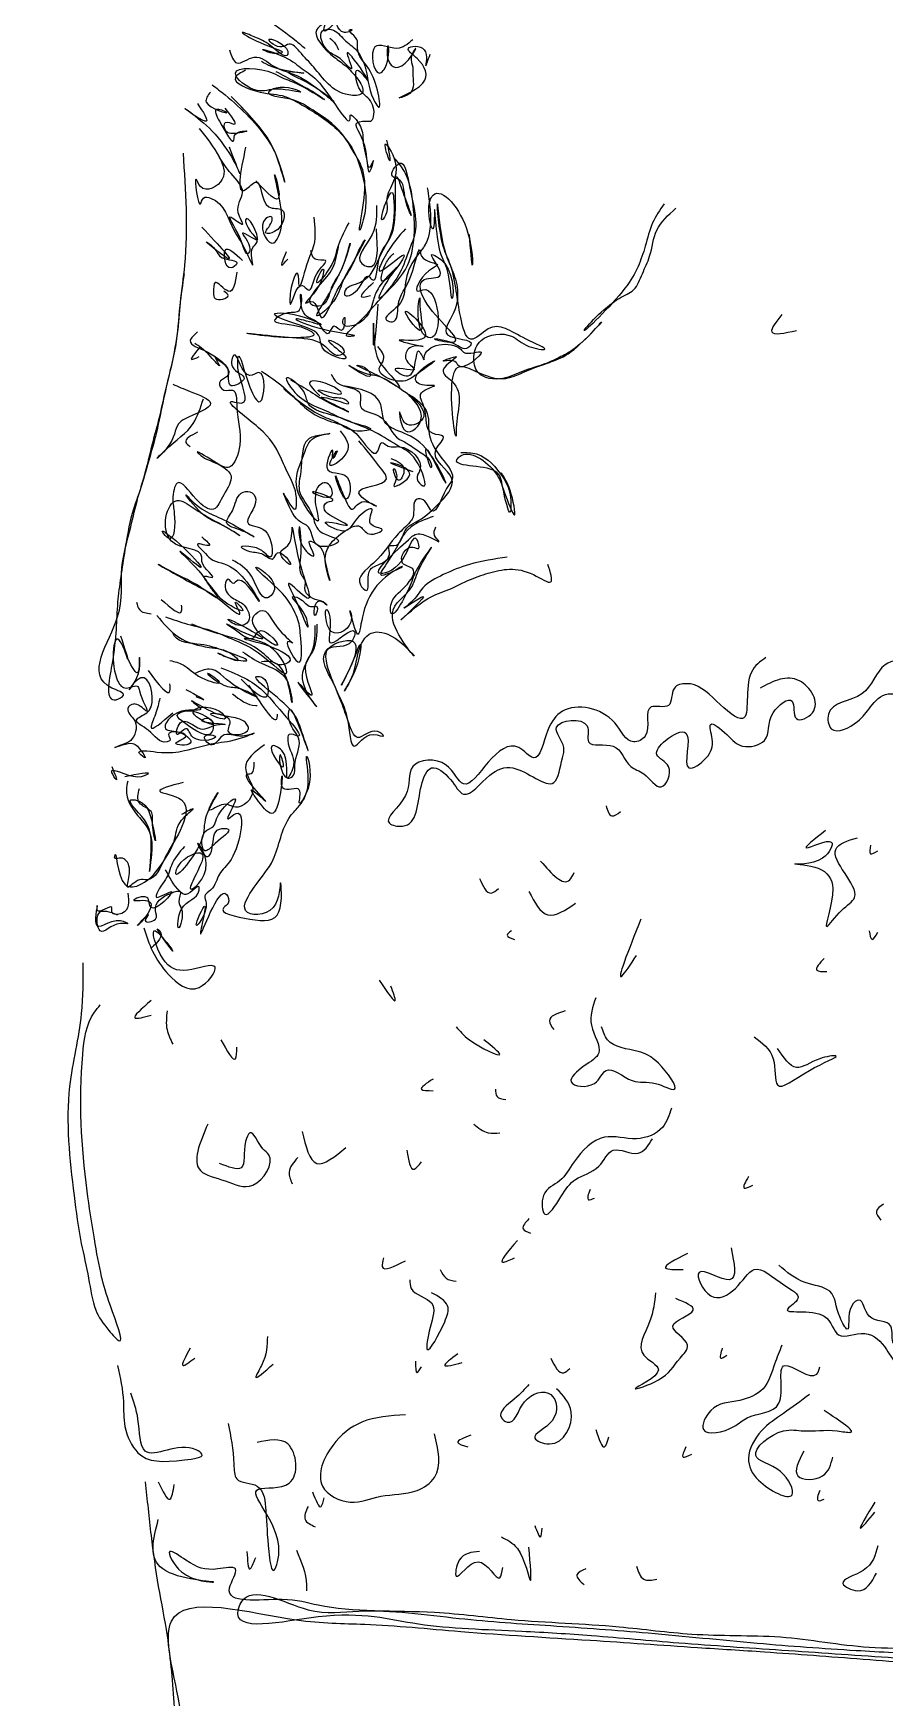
# Model space of a CAD drawing. Header units: metres. Extents: x 0 to 100, y -1 to 141.
# Drawn here: x 64.22 to 78.87, y 53.16 to 81.79 of the extents above; entities that cross this region are included whole.
import ezdxf

# ---------------------------------------------------------------- set-up
doc = ezdxf.new("R2010")
doc.units = ezdxf.units.M

msp = doc.modelspace()

# ---------------------------------------------------------------- linework, layer by layer
for points in [[(69, 83.575), (69.275, 82.975), (69.3, 82.775), (69.125, 82.925), (69.175, 82.775), (69, 82.825), (69.375, 82.65), (69.5, 82.675), (69.2, 82.575), (68.975, 82.925), (68.925, 82.75), (69.175, 82.575), (68.8, 82.7), (69.225, 82.425), (69.5, 82.125), (69.225, 81.825), (69.275, 82.05), (69.3, 82.225), (69.275, 82.05), (69.1, 81.85), (69.4, 81.375), (69.5, 81.3), (69.7, 81.125), (69.875, 80.75), (69.65, 80.725), (69.05, 81.2), (68.8, 81.475), (68.625, 81.6), (68.5, 81.55), (68.275, 81.675), (68.6, 81.475), (68.6, 81.425), (68.3, 81.575), (68.025, 81.725), (67.825, 81.8), (68.125, 81.625), (68.5, 81.45), (68.3, 81.45), (68.175, 81.5), (68.55, 81.375), (68.85, 81.175), (69.15, 80.925), (69.675, 80.35), (69.675, 80.375), (69.775, 80.3), (69.9, 79.9), (69.975, 79.5), (70, 79.4), (70.075, 79.6), (70.025, 79.5), (69.925, 79.85), (69.8, 80.25), (70, 80.275), (70.025, 80.275), (70.075, 80.35), (70, 80.65), (69.825, 80.85), (69.8, 81.15), (69.975, 80.975), (69.75, 81.325), (69.625, 81.45), (69.7, 81.175), (69.5, 81.35), (69.3, 81.475), (69.2, 81.825), (69.35, 81.85), (69.575, 81.675), (69.775, 81.5), (69.925, 81.225), (70.075, 80.65), (70.15, 80.525), (70.025, 81.125), (69.825, 81.425), (69.8, 81.625), (69.8, 81.65), (69.675, 81.85), (69.7, 81.85), (69.575, 81.8), (69.45, 82.05), (69.525, 81.95), (69.575, 82.35), (69.425, 82.75), (69.25, 83.05)], [(68.25, 82.025), (68.75, 81.65), (68.9, 81.525)], [(69.325, 81.7), (69.425, 81.6), (69.475, 81.5)], [(70.75, 81.675), (70.475, 81.525), (70.1, 81.55), (70.175, 81.1), (70.3, 81.25), (70.325, 81.575), (70.35, 81.275), (70.5, 81.2), (70.8, 81.525), (70.725, 81.375), (70.75, 81.2), (70.75, 81.1), (70.7, 80.75), (70.525, 80.675), (70.925, 80.925), (70.825, 81.35), (70.675, 81.525), (70.95, 81.5), (70.975, 81.225), (71.05, 81.425)], [(67.6, 81.5), (67.725, 81.275), (68.025, 81.375), (68.35, 81.225), (68.825, 81.025), (69.4, 80.6), (69, 80.9), (68.625, 81.125), (68.875, 81.1), (68.525, 81.15), (68.15, 81.3)], [(67.875, 81.15), (67.7, 81.025), (68.125, 80.775), (68.55, 80.7), (68.85, 80.55), (69.175, 80.35), (69.725, 79.775), (69.875, 79.375), (69.9, 78.575), (69.85, 78.425), (69.925, 79.25), (69.775, 79.675), (69.475, 80.125), (68.975, 80.5), (68.65, 80.65), (68.275, 80.775), (68.4, 80.85), (68.825, 80.775), (68.425, 80.825), (68.075, 80.8), (67.7, 81.1), (68.35, 81.1), (68.5, 81.025), (68.8, 80.9), (69.225, 80.65), (69.075, 80.75), (68.725, 80.95), (68.4, 81.125)], [(67.275, 80.775), (67.2, 80.6), (67.55, 80.425), (67.375, 80.475), (67.425, 80.275), (67.675, 79.95), (67.7, 80.05), (67.9, 80.1), (67.775, 80.075), (67.525, 80.125), (67.525, 80.25), (67.675, 80.225), (67.525, 80.5)], [(67.3, 80.9), (67.525, 80.725), (68.275, 79.925), (68.425, 79.625), (68.55, 79.225), (68.425, 79.625), (68.275, 79.95), (67.625, 80.7)], [(67.05, 80.575), (67.2, 80.275), (66.85, 80.475), (67.35, 80.05), (67.775, 79.375), (67.6, 79.825)], [(67.075, 80.15), (67.425, 79.65), (67.475, 79.275), (67.1, 79.15), (67.025, 79.275), (67.1, 78.85), (67.15, 78.95), (67.275, 78.95), (67.675, 78.4), (67.875, 78.05), (68, 77.8), (68, 78.1), (68.075, 78.2), (67.875, 78.575), (67.875, 78.55), (68.075, 78.225), (67.825, 78.35), (67.95, 78.075), (67.925, 78), (67.775, 78.275), (67.625, 78.625), (67.825, 78.5), (67.75, 78.7), (67.825, 79.05), (67.625, 79.375), (67.425, 79.65)], [(70.3, 79.95), (70.35, 79.6), (70.275, 79.875), (70.45, 79.575), (70.3, 78.9), (70.3, 78.7), (70.225, 78.575), (70.4, 79.05), (70.425, 78.9), (70.35, 78.275), (70.175, 77.925), (69.85, 77.5), (69.575, 77.325), (69.575, 77.3), (69.8, 77.375), (70, 77.6), (70.05, 77.55), (70.175, 77.925), (70.325, 78.2), (70.45, 78.675), (70.475, 79.325), (70.6, 79), (70.725, 78.65), (70.625, 78.925), (70.5, 79.275), (70.4, 79.325), (70.525, 79.55), (70.675, 79.25), (70.8, 78.575), (70.8, 78.425), (70.675, 78.025), (70.475, 77.575), (70.175, 77.225), (70.4, 77.65), (70.475, 77.75), (70.175, 77.425), (70.075, 77.2), (69.775, 76.775), (69.55, 76.8), (69.575, 76.9), (69.525, 76.675), (69.4, 76.75), (69.3, 76.625), (69.125, 76.8), (68.875, 76.975), (68.825, 77.3), (68.8, 77.025), (68.6, 76.975), (68.375, 76.85), (68.775, 76.75), (69.05, 76.6), (68.775, 76.55), (67.925, 76.625), (68.175, 76.6), (68.75, 76.55), (69.25, 76.4), (69.475, 76.25), (69.575, 76.3), (69.3, 76.5), (69.4, 76.4), (69.6, 76.2), (69.2, 76.375), (69.15, 76.55), (68.775, 76.775), (68.375, 76.95), (68.9, 76.9), (69.175, 76.775), (68.875, 76.85), (68.75, 76.875), (69.1, 76.725), (69.7, 76.575), (69.625, 76.575), (69.775, 76.775), (70.2, 77.225), (70.625, 77.725), (70.775, 78.3), (70.75, 78.9), (70.625, 79.375), (70.45, 79.625)], [(66.8, 79.725), (66.825, 77.8), (66.75, 77.15), (66.7, 76.625), (66.575, 75.975), (66.45, 75.425), (66.325, 74.85), (66.2, 74.4), (66.075, 73.975), (65.925, 73.525), (65.8, 72.9), (65.675, 72), (65.575, 70.925), (65.65, 70.325), (65.775, 70.4), (65.575, 70.525), (65.675, 71.75), (65.75, 72.6), (65.9, 73.3), (66.025, 73.8), (66.15, 74.225), (66.275, 74.725), (66.4, 75.2), (66.525, 75.75), (66.675, 76.4), (66.75, 77.1), (66.825, 77.65)], [(67.875, 79.825), (67.875, 79.1), (68.05, 79.225), (68.275, 78.8), (68.5, 78.75), (68.375, 78.375), (68.225, 78.35), (68.325, 78.55), (68.325, 78.625), (68.225, 78.6), (68.325, 78.175), (68.5, 78.525), (68.5, 78.625), (68.4, 79.225), (68.375, 79.35), (68.45, 78.975), (68.05, 79.25)], [(71, 79.125), (71.05, 78.75), (70.95, 78.125), (70.8, 77.925), (70.625, 77.5), (70.5, 77.1), (70.3, 76.85), (70.4, 76.825), (70.5, 77.1), (70.725, 77.625), (70.875, 78.05), (70.9, 77.95), (71.175, 77.8), (71.025, 77.7), (70.85, 77.35), (70.925, 77.375), (71.05, 76.55), (70.925, 76.625), (70.875, 77.225), (70.875, 77.1), (70.875, 76.675), (70.625, 77), (70.95, 76.55), (70.525, 76.5), (70.6, 76.475), (70.925, 76.4), (70.75, 76.4), (70.625, 76.25), (70.65, 76.15), (70.775, 76), (70.45, 76), (70.475, 75.975), (70.725, 75.925), (70.875, 76.3), (70.95, 76.175), (70.95, 76.2), (71.575, 76.35), (71.625, 76.3), (71.925, 76.3), (71.525, 76.075), (71.5, 76.125), (71.275, 76.15), (71.5, 76.225), (71.275, 76), (71.425, 75.8), (71.5, 75), (71.5, 74.9), (71.425, 75.75), (71.55, 76.05), (71.825, 75.975), (72.35, 75.85), (72.7, 75.975), (73.1, 76.125), (73.425, 76.275), (74, 76.825), (73.55, 76.375), (73.3, 76.225), (73.025, 76.1), (72.65, 75.975), (72.3, 75.85), (71.875, 75.95), (71.8, 76.225), (71.925, 76.5), (72.45, 76.575), (72.75, 76.4), (73.025, 76.35), (72.7, 76.525), (72.05, 76.7), (71.75, 76.525), (71.575, 76.9), (71.5, 77.35), (71.4, 77.8), (71.275, 78.125), (71.175, 78.85), (71.3, 78.05), (71.425, 77.725), (71.45, 76.975), (71.35, 76.6), (71.75, 76.425), (71.7, 76.375), (71.45, 76.45), (71.125, 76.525), (71.425, 76.475), (71, 77.125), (70.95, 77.55), (71.225, 77.625), (71.075, 77.975), (71.3, 77.825), (71.425, 77.225), (71.35, 77.7), (71.225, 78.025), (71.125, 78.725), (71.1, 78.425), (71.025, 78.775), (71.1, 79), (71.7, 78.35), (71.775, 77.8), (71.725, 78.325)], [(70.125, 78.825), (70.05, 78.325), (69.875, 77.825), (69.975, 77.775), (70.125, 78.425)], [(75.075, 78.85), (74.875, 78.525), (74.75, 78.125), (74.625, 77.775), (74.4, 77.4), (73.7, 76.675), (74.3, 77.225), (74.55, 77.375), (74.7, 77.65), (74.825, 77.95), (74.95, 78.4), (75.275, 78.775)], [(67.125, 78.45), (67.55, 77.925), (67.2, 78.2), (67.325, 78.1), (67.475, 77.925), (67.725, 77.825), (67.625, 77.75), (67.525, 78.05), (67.825, 77.875)], [(69.05, 78.625), (69.05, 78.15), (68.925, 77.8), (68.8, 77.45), (68.775, 77.65), (68.65, 77.35), (68.65, 77.125), (68.85, 77.45), (68.95, 77.375), (69.1, 77.65), (69.25, 77.875), (69.075, 77.9), (69, 78.05)], [(69.65, 78.525), (69.475, 78.15), (69.275, 77.675), (69.1, 77.5), (69.2, 77.725), (69.125, 77.425), (68.925, 77.15), (69, 77.175), (69.175, 76.9), (69.375, 77.2), (69.5, 77.45), (69.7, 77.775), (69.85, 78.1), (69.925, 78.225), (69.725, 77.85), (69.55, 77.525), (69.35, 77.125), (69.1, 76.925), (69.25, 77.2), (69.4, 77.475), (69.575, 77.85), (69.675, 78.175), (69.525, 77.725), (69.35, 77.4), (69.175, 77.1), (69, 77.125), (69.125, 77.425), (69.375, 77.75), (69.475, 78.125)], [(70.625, 78.425), (70.275, 77.95), (70.175, 77.7), (70.6, 77.975), (70.225, 77.525), (70.3, 77.85), (70.425, 78)], [(68.575, 78.025), (68.5, 77.8), (68.6, 77.9)], [(67.725, 77.675), (67.575, 77.35), (67.35, 77.5), (67.325, 77.325), (67.35, 77.225), (67.575, 77.275), (67.5, 77.35)], [(70.075, 77.5), (69.875, 77.25), (70.025, 77.275)], [(70.15, 77.125), (70.075, 76.45), (70.075, 76.8), (70.1, 76.375), (70.35, 75.925), (70.525, 75.7), (70.15, 75.9), (69.8, 76.075), (69.975, 76), (70.025, 75.9), (69.65, 76.075), (69.9, 75.95), (70.125, 75.9), (70.425, 75.75), (70.9, 75.125), (70.625, 75.075), (70.525, 75.275), (70.625, 74.95), (70.9, 75.2), (70.675, 75.575), (70.95, 75.35), (71.025, 74.95), (71.25, 74.475), (71.425, 74.1), (71.375, 74.025), (71.075, 73.575), (70.9, 73.775), (70.825, 73.775), (70.75, 73.45), (70.7, 73.375), (70.5, 73.175), (70.075, 72.675), (69.85, 72.3), (69.95, 72.2), (70, 72.525), (70.225, 72.675), (70.35, 72.85), (70.35, 72.975), (70.425, 72.975), (70.65, 73.275), (70.8, 73.375), (71.175, 73.675), (71.425, 74.125), (71.15, 74.625), (71.275, 74.85), (71.1, 74.9), (70.95, 75.35), (70.9, 75.6), (71.125, 75.725), (70.875, 75.75), (70.8, 75.825), (71.125, 76.15), (70.825, 75.925), (70.55, 75.8), (70.175, 76.025), (70.25, 76.175), (70.15, 76.4)], [(77.1, 76.95), (76.925, 76.65), (77.35, 76.675)], [(67.05, 76.65), (66.925, 76.5), (67.225, 76.3), (67.55, 75.875), (67.425, 75.775), (67.5, 75.65), (67.65, 75.65), (67.725, 75.375), (67.775, 74.7), (67.6, 74.325), (67.325, 74.425), (67.05, 74.575), (67.075, 74.55), (67.35, 74.4), (67.625, 74.175), (67.5, 73.85), (67.325, 73.6), (67.025, 73.775), (66.7, 74.05), (66.625, 73.775), (66.65, 73.525), (66.55, 73.1), (66.45, 73.2), (66.825, 72.925), (67.1, 72.6), (66.75, 72.875), (67.125, 72.475), (67.275, 72.25), (67.4, 72.075), (67.075, 72.275), (66.75, 72.45), (66.375, 72.65), (66.775, 72.425), (67.1, 72.25), (67.425, 72.05), (67.775, 71.825), (67.7, 72), (67.825, 71.875), (67.525, 72), (67.3, 72.25), (67.175, 72.45), (67.3, 72.425), (67.125, 72.7), (67.125, 72.775), (66.6, 73.05), (66.7, 73.75), (66.975, 73.625), (67.3, 73.425), (67.575, 73.275), (67.775, 73.15), (67.425, 73.35), (67.125, 73.525), (66.85, 73.85), (67, 73.7), (67.325, 73.5), (67.725, 73.3), (68.025, 73.125), (67.825, 73.225), (67.55, 73.375), (67.65, 73.575), (67.8, 73.875), (67.95, 73.9), (68.05, 73.775), (67.925, 73.35), (68.075, 73.3), (68.325, 72.975), (68.3, 72.775), (68.2, 72.85), (68, 72.95), (67.8, 72.95), (67.95, 72.875), (68.175, 72.825), (68.35, 72.75), (68.425, 72.85), (68.65, 72.65), (68.475, 72.85), (68.6, 72.975), (68.675, 73.275), (68.8, 72.7), (68.925, 72.075), (68.625, 72.325), (68.8, 71.9), (68.95, 71.575), (68.9, 71.775), (68.7, 72.1), (68.825, 72.05), (69.025, 71.925), (69.1, 71.925), (69.075, 71.775), (69.15, 72.025), (69.275, 71.95), (69.25, 71.975), (69.075, 72.05), (68.925, 72.15), (68.9, 72.2), (68.9, 72.375), (68.85, 72.45), (68.825, 72.775), (68.8, 73.3), (68.9, 72.9), (69.05, 72.8), (68.975, 73.05), (69.1, 73), (69.25, 72.675), (69.325, 72.375), (69.25, 72.675), (69.3, 72.95), (69.55, 73.2), (69.85, 73.3), (70, 73.175), (70.225, 73.25), (70.025, 73.35), (70.05, 73.6), (69.825, 73.475), (69.55, 73.225), (69.25, 73.375), (69.625, 73.325), (69.325, 73.5), (69.225, 73.625), (69.25, 73.7), (69.375, 73.75), (69.025, 73.9), (69.35, 73.825), (69.275, 74.05), (69.1, 73.95), (69.075, 73.8), (69.075, 73.725), (69.125, 73.4), (68.875, 73.7), (68.75, 74.125), (68.9, 74.6), (69.1, 74.85), (69.325, 74.9), (69.175, 74.875), (68.95, 74.8), (68.825, 74.25), (68.8, 73.925), (69.025, 73.5), (69.15, 73.225), (69.475, 73.05), (69.125, 72.975), (68.925, 73.325), (68.875, 73.35), (68.6, 73.7), (68.525, 73.875), (68.725, 73.6), (68.75, 73.8), (68.625, 74.175), (68.475, 74.5), (68.1, 75), (67.65, 75.45), (67.8, 75.425), (67.75, 76), (67.75, 76.225), (67.95, 75.7), (68.125, 75.45), (68.1, 75.95), (67.95, 75.9), (67.675, 76.25), (67.65, 76.05), (67.85, 75.85), (67.625, 75.725), (67.575, 76), (67.4, 76.175), (67.35, 76.225), (67.425, 76.075), (67.275, 76.225), (67, 76.45)], [(67.1, 76.4), (66.95, 76.175), (67.075, 76.225)], [(68.15, 75.975), (68.525, 75.7), (69.075, 75.225), (69.45, 75.075), (69.775, 74.9), (70.15, 74.6), (70.225, 74.75), (70.3, 74.7), (70.525, 74.675), (70.875, 74.275), (70.825, 74.125), (70.925, 74), (70.8, 74.45), (70.525, 74.675), (70.1, 74.925), (69.75, 75.075), (69.425, 75.2), (68.95, 75.425), (68.875, 75.625), (68.575, 75.85), (68.65, 75.7), (69.3, 75.275), (69.7, 75.1), (70.025, 74.975), (69.75, 74.95), (69.475, 75.075), (69.2, 75.2), (68.525, 75.675)], [(68.65, 75.825), (68.95, 75.65), (69.325, 75.425), (69.65, 75.275), (69.45, 75.375), (69.175, 75.525), (69.5, 75.45), (69.65, 75.425), (69.6, 75.475), (69.35, 75.525), (69.125, 75.65), (69.525, 75.6), (69.475, 75.65), (68.975, 75.775), (69.15, 75.55)], [(69.35, 75.925), (69.45, 75.775), (69.85, 75.575), (69.85, 75.375), (70.175, 75.2), (70.525, 74.8), (70.575, 74.775), (70.7, 74.7), (70.925, 74.55), (71.075, 74.35), (71.075, 74.325), (70.975, 74.6), (71.3, 74.075), (70.925, 74.7), (70.25, 75.15), (70.2, 75.4), (69.55, 75.725)], [(66.625, 75.75), (66.925, 75.625), (67.275, 75.425), (66.825, 75.15), (66.75, 75.1), (66.575, 74.725), (66.35, 74.475), (66.475, 74.6), (66.975, 75.075), (67.15, 75.5)], [(67.05, 74.925), (66.85, 74.75), (66.925, 74.675)], [(69.5, 74.95), (69.6, 74.55), (69.325, 74.375), (69.45, 74.6), (69.375, 74.475), (69.375, 74.6), (69.275, 74.325), (69.625, 74.15), (69.6, 73.775), (69.425, 74.175), (69.475, 74.05), (69.6, 73.75), (69.7, 73.6), (69.875, 73.725), (70.125, 73.65), (69.825, 73.875), (70.3, 74.125), (70.225, 74.275), (69.825, 74.775)], [(70.375, 74.475), (70.6, 74.25), (70.5, 74.1), (70.425, 74.3), (70.475, 74.175), (70.425, 74), (70.7, 74.2), (70.375, 74.4), (70.75, 74.25)], [(71.575, 74.575), (71.85, 74.55), (72.3, 74.15), (72.425, 73.85), (72.425, 73.55), (72.3, 73.975), (72.175, 74.25), (71.525, 74.475), (71.55, 74.5), (72.175, 74.225), (72.325, 73.9), (72.5, 73.5), (72.425, 73.925), (72.275, 74.225)], [(71.1, 73.475), (70.725, 73.3), (70.325, 72.7), (70.2, 72.475), (70.55, 72.6), (70.05, 72.175), (69.775, 71.5), (69.675, 71.85), (69.7, 71.725), (69.35, 71.5), (69.275, 71.875), (69.325, 71.75), (69.35, 71.3), (69.75, 71.5), (69.7, 71.325), (69.3, 71.2), (69.35, 70.7), (69.5, 70.35), (69.625, 70), (69.75, 69.525), (70.075, 69.725), (70.25, 69.7), (70.15, 69.775), (69.8, 69.675), (69.65, 69.925), (69.525, 70.275), (69.375, 70.625), (69.25, 71.15), (69.725, 71.325), (69.65, 70.825), (69.525, 70.575), (69.675, 70.875), (69.85, 71.275), (69.725, 70.75), (69.575, 70.475), (69.675, 70.65), (69.8, 71.075), (70, 71.45), (70.375, 71.425), (70.775, 71.075), (70.4, 71.8), (70.725, 72.25), (70.85, 72.55), (71.075, 72.95), (70.825, 72.575), (70.7, 72.275), (70.375, 71.825), (70.375, 71.95), (70.625, 72.275), (70.75, 72.575), (70.575, 72.675), (70.75, 72.95), (70.85, 72.925), (70.825, 73.075), (70.55, 72.7), (70.175, 72.5), (70.675, 73.075), (70.875, 73.175), (71.2, 73.05), (71.125, 73.15), (71.15, 73.3)], [(67.125, 73.125), (67.25, 72.975), (67.05, 73), (67.15, 72.875), (67.275, 72.75), (67.675, 72.575), (68.1, 72.025), (67.7, 72.35), (67.675, 72.325), (67.575, 72.4), (67.525, 72.3), (67.65, 72.075), (67.85, 71.95), (67.925, 71.675), (67.775, 71.6), (67.575, 71.7), (67.95, 71.525), (68.175, 71.375), (67.8, 71.5), (67.55, 71.625), (67.7, 71.525), (68.025, 71.4), (68.1, 71.5), (68.425, 71.275), (68, 71.725), (68.125, 71.85), (68.5, 71.475), (68.675, 71.3), (68.625, 71.325), (68.775, 70.975), (68.825, 71.375), (68.775, 71.7), (68.625, 72), (68.25, 72.4), (68.05, 72.6), (68.375, 72.25), (68.25, 72.075), (67.975, 72.45), (67.65, 72.725)], [(72.375, 72.775), (71.725, 72.65), (71.275, 72.475), (70.925, 72.25), (70.725, 72), (70.6, 71.9), (70.925, 72.1), (70.55, 71.7), (70.95, 72.025), (71.325, 72.2), (71.7, 72.375), (72.05, 72.5), (72.825, 72.475), (73.125, 72.35), (73.075, 72.65)], [(66, 72), (66.05, 71.875), (66.25, 71.8)], [(66.425, 72.05), (66.775, 71.85), (66.775, 71.95)], [(66.35, 71.775), (66.725, 71.4), (67.25, 71.225), (67.65, 71.1), (67.75, 71), (67.4, 71.125), (67.575, 71.05), (67.9, 71), (67.55, 71.15), (67.1, 71.275), (66.65, 71.425), (66.625, 71.475)], [(66.5, 71.75), (66.875, 71.625), (67.325, 71.5), (67.625, 71.375), (68.175, 71.075), (68.575, 70.775), (68.275, 71.25), (67.85, 71.375), (68.275, 71.25), (68.625, 70.975), (68.5, 70.925), (68.2, 71.1), (67.7, 71.375), (67.35, 71.475), (66.95, 71.625)], [(69.1, 71.625), (69.025, 71.15), (68.9, 70.875), (69, 70.4), (68.775, 70.625), (69.1, 70.2), (68.975, 70.375), (68.875, 70.85), (69.025, 71.175), (69.075, 71.6)], [(65.725, 71.425), (65.85, 71.025), (65.7, 71.35), (65.675, 70.65), (65.825, 70.525), (66.025, 70.55), (66.05, 70.475), (66.175, 70.125), (65.975, 70.25), (65.95, 70.25), (65.85, 70.175), (65.85, 70.15), (65.975, 69.95), (65.9, 69.625), (65.75, 69.55), (65.625, 69.5), (65.9, 69.575), (66.075, 69.45), (66.15, 69.325), (66.05, 69.4), (66.35, 69.425), (66.825, 69.45), (67.35, 69.575), (67.825, 69.675), (68.025, 69.75), (67.825, 69.7), (67.475, 69.7), (67.275, 69.55), (67.175, 69.7), (67.35, 69.7), (66.975, 69.675), (66.85, 69.825), (66.7, 69.725), (66.75, 69.925), (67.1, 69.825), (67.425, 69.9), (67.525, 69.9), (67.125, 69.975), (67.25, 70), (67.3, 69.775), (66.825, 69.925), (66.7, 70.05), (66.975, 70.125), (67.325, 69.9), (66.975, 70.1), (67.425, 70.125), (67.525, 70), (67.275, 70.075), (67.6, 69.975), (67.575, 69.775), (67.925, 69.825), (67.9, 69.9), (67.625, 70.025), (67.225, 70.15), (66.95, 70.3), (67.1, 70.175), (66.775, 70.125), (66.5, 69.825), (66.775, 69.75), (66.925, 69.575), (66.675, 69.575), (66.85, 69.7), (66.55, 69.725), (66.575, 69.625), (66.525, 69.6), (66.2, 69.8), (66, 69.975), (66.175, 70.1), (66.25, 70.2), (66.075, 70.7), (65.875, 70.5), (66.05, 70.85), (66.05, 71.05), (66.025, 70.8), (65.85, 71.025)], [(66.575, 71), (66.8, 70.925), (67.125, 70.7), (67.425, 70.625), (67.225, 70.775), (67.5, 70.575), (67.75, 70.525), (68.075, 70.375), (67.675, 70.575), (67.25, 70.85), (67, 70.775)], [(67.825, 71.15), (68.15, 70.95), (68.6, 70.625), (68.675, 70.275), (68.6, 70.625), (68.325, 70.975), (68.15, 70.975)], [(76.825, 71.05), (76.575, 70.8), (76.425, 70), (75.975, 70.3), (75.45, 70.6), (75.25, 70.525), (75.15, 70.225), (74.85, 70.2), (74.75, 69.7), (74.55, 69.6), (74.225, 69.925), (73.325, 70.125), (73.075, 69.8), (72.825, 69.325), (72.575, 69.5), (72.05, 69.25), (71.625, 68.875), (71.325, 69.2), (70.75, 69.175), (70.625, 68.675), (70.35, 68.2), (70.575, 68.15), (70.9, 68.85), (71.075, 69.15), (71.4, 68.95), (71.625, 68.7), (72.075, 69.025), (72.475, 69.15), (73.175, 68.9), (73.325, 69.325), (73.35, 69.5), (73.225, 69.85), (73.75, 69.875), (73.775, 69.6), (74.2, 69.525), (74.5, 69.175), (74.725, 69.05), (75.025, 68.825), (75.15, 69.175), (74.95, 69.375), (75.1, 69.625), (75.45, 69.75), (75.5, 69.15), (75.8, 69.325), (75.9, 69.65), (75.875, 69.9), (76.15, 69.725), (76.425, 69.525), (76.8, 69.625), (76.95, 70.1), (77.275, 70.3), (77.35, 70), (77.625, 70.1), (77.4, 70.65), (76.725, 70.525)], [(79.35, 71.025), (78.875, 70.925), (78.475, 70.425), (77.9, 70.075), (77.95, 69.825), (78.4, 69.95), (78.625, 70.2), (78.925, 70.425), (79.225, 70.3), (79.3, 69.95), (79.55, 69.775), (79.825, 69.875), (79.7, 70.225), (79.675, 70.7), (79.55, 70.325), (79.375, 70.575)], [(66.2, 70.825), (66.575, 70.475), (66.575, 70.6)], [(67.45, 70.875), (67.9, 70.675), (68.575, 70.025), (68.775, 69.7), (68.625, 69.725), (68.6, 69.625), (68.7, 69.2), (68.6, 68.975), (68.5, 69.45), (68.325, 69.525), (68.525, 69.175), (68.475, 69.375), (68.6, 68.975), (68.7, 69.025), (68.725, 69.2), (68.8, 69.625), (68.625, 69.975), (68.625, 70.15), (68.8, 69.85), (68.95, 69.45), (68.825, 69.825), (68.625, 70.175), (68.1, 70.725), (68.175, 70.7), (68.25, 70.4), (67.8, 70.675)], [(66.85, 70.5), (67.15, 70.325), (67.025, 70.375)], [(67.65, 70.425), (68.05, 70.225), (68.075, 70.225)], [(67.925, 70.575), (68.425, 70.05), (68.425, 70.075)], [(66.4, 70.35), (66.325, 70.075), (66.25, 69.85), (66.625, 70.1)], [(68.2, 69.55), (67.875, 69.15), (67.975, 68.875), (68, 68.75), (67.7, 68.475), (67.5, 68.525), (67.25, 68.425), (67.325, 68.6), (67.4, 68.725), (67.2, 68.325), (67.125, 67.925), (66.675, 67.35), (66.725, 67.475), (67.125, 67.675), (67.025, 67.325), (66.925, 67.075), (67.2, 67.5), (67.05, 67.85), (67.225, 67.625), (67.3, 67.775), (67.425, 68.1), (67.575, 68.1), (67.35, 67.85), (67.175, 67.725), (67.175, 68.05), (67.325, 68.15), (67.375, 68.275), (67.7, 68.6), (67.575, 68.275), (67.675, 68.35), (67.625, 67.575), (67.425, 67.325), (67.275, 67.05), (67.175, 66.95), (67.2, 66.825), (67.025, 66.45), (67.175, 66.775), (67.15, 66.575), (67.1, 66.3), (67.275, 66.675), (67.55, 66.975), (67.575, 66.825), (67.5, 66.75), (67.95, 66.55), (68.45, 66.675), (68.475, 67.175), (68.35, 66.75), (67.875, 66.7), (68.025, 67.1), (68.35, 67.575), (68.65, 68.325), (68.8, 68.5), (68.95, 68.875), (68.925, 69.35), (68.95, 68.8), (68.8, 68.55), (68.8, 68.775), (68.525, 68.8), (68.5, 69), (68.35, 68.375), (68.1, 68.575), (67.975, 68.775), (68.225, 68.575), (67.925, 69.05), (67.95, 69.05), (68.025, 69.25)], [(65.575, 69.175), (65.65, 68.95), (65.575, 69.075), (66.025, 69), (66.2, 69.05), (65.8, 69)], [(66.8, 68.9), (66.4, 68.75), (66.775, 68.6), (66.75, 68.075), (66.5, 67.625), (66.175, 67.225), (66.05, 67.225), (65.85, 67.1), (65.875, 67.3), (65.8, 67.575), (65.7, 67.6), (65.625, 67.6), (65.625, 67.625), (65.8, 67.15), (66.075, 67.15), (66.45, 67.525), (66.65, 67.9), (66.775, 68.25), (66.975, 68.45), (66.775, 68.35)], [(65.85, 68.925), (65.825, 68.775), (66.025, 68.325), (66.2, 68.1), (66.25, 67.6), (66.225, 67.375), (66.25, 67.925), (65.975, 68.45), (65.9, 68.6), (65.975, 68.6), (66.275, 68.175), (66.325, 67.9), (66.275, 68.175), (66.25, 68.4), (66.05, 68.55), (66.05, 68.8)], [(74.075, 68.5), (74.175, 68.325), (74.325, 68.4)], [(77.85, 68.075), (77.525, 67.775), (77.95, 67.875), (77.8, 67.6), (77.325, 67.5), (77.725, 67.425), (77.975, 67.075), (77.875, 66.425), (78.125, 66.7), (78.35, 66.925), (78.175, 67.35), (78.025, 67.75), (78.4, 67.95)], [(66.825, 67.8), (66.6, 67.475), (66.55, 67.325), (66.475, 67.2), (66.35, 66.925), (66.6, 67.025), (66.25, 66.75), (66.175, 66.925), (65.95, 66.875), (66.225, 66.85), (66.225, 66.7), (66.025, 66.45), (66.2, 66.625), (66.15, 66.525), (66.325, 66.55), (66.325, 66.7), (66.6, 67), (66.75, 67.025), (66.725, 66.85), (66.775, 66.725), (66.725, 66.4), (66.775, 66.725), (67.075, 67.05), (67.075, 67.1), (66.85, 66.975), (66.75, 67.025), (66.5, 67.4)], [(78.625, 67.825), (78.625, 67.675), (78.75, 67.725)], [(72.95, 67.55), (73.45, 67.225), (73.525, 67.35)], [(65.85, 67), (65.75, 66.65), (65.575, 66.675), (65.575, 66.75), (65.325, 66.7), (65.325, 66.775), (65.3, 66.475), (65.725, 66.525), (65.85, 66.475), (65.725, 66.475), (65.375, 66.35), (65.35, 66.65), (65.675, 66.625)], [(71.9, 67.25), (72.1, 67), (72.225, 67.075)], [(72.75, 67.025), (73.075, 66.625), (73.55, 66.825)], [(66.125, 66.4), (66.275, 66), (66.55, 65.6), (67.075, 65.375), (67.35, 65.725), (66.875, 65.675), (66.45, 65.875), (66.325, 66.35), (66.625, 66), (66.375, 66.375), (66.4, 66.35), (66.25, 66.05)], [(74.675, 66.55), (74.35, 65.575), (74.6, 65.925)], [(72.45, 66.35), (72.375, 66.275), (72.5, 66.2)], [(78.6, 66.35), (78.65, 66.2), (78.75, 66.325)], [(77.825, 65.875), (77.7, 65.675), (77.875, 65.65)], [(65.075, 65.8), (65.05, 64.925), (64.85, 63.675), (64.925, 61.8), (65.05, 60.975), (65.175, 60.375), (65.3, 59.825), (65.525, 59.475), (65.7, 59.3), (65.55, 59.9), (65.4, 60.4), (65.275, 61.05), (65.15, 61.875), (65.075, 64.225), (65.275, 64.95), (65.375, 65.075)], [(70.175, 65.5), (70.45, 65.15), (70.375, 65.4)], [(66.25, 65.15), (65.975, 64.85), (66.25, 64.9)], [(73.9, 65.2), (73.825, 64.725), (73.95, 64.25), (73.7, 64.025), (73.475, 63.75), (73.875, 63.725), (74.075, 63.95), (74.525, 63.775), (74.925, 63.725), (75.25, 63.625), (74.975, 64.075), (74.625, 64.275), (74.1, 64.475), (74, 64.7)], [(66.525, 64.975), (66.525, 64.65), (66.625, 64.4)], [(71.5, 64.7), (71.725, 64.475), (72.25, 64.225), (71.975, 64.475)], [(73.375, 64.975), (73.1, 64.8), (73.175, 64.65)], [(67.45, 64.475), (67.7, 64.15), (67.725, 64.35)], [(76.625, 64.525), (76.95, 64.15), (77.025, 63.7), (77.575, 63.95), (78.025, 64.2), (77.75, 64.15), (77.35, 64), (77.025, 64.325)], [(71.1, 63.8), (70.9, 63.625), (71.1, 63.6)], [(72.175, 63.625), (72.2, 63.5), (72.35, 63.45)], [(75.2, 63.3), (75.05, 62.975), (74.6, 62.775), (74.05, 62.8), (73.525, 62.375), (73.275, 62.05), (73, 61.8), (73.025, 61.475), (73.3, 61.775), (73.55, 62.075), (73.95, 62.3), (74.2, 62.575), (74.625, 62.525), (74.875, 62.775)], [(67.225, 63.025), (67.1, 62.225), (67.525, 62.05), (68, 61.975), (68.275, 62.5), (68.175, 62.6), (67.95, 62.875), (67.875, 62.725), (67.8, 62.275), (67.425, 62.35)], [(71.8, 63.025), (72.05, 62.875), (72.25, 62.875)], [(68.85, 62.9), (69.1, 62.35), (69.6, 62.625)], [(68.775, 62.45), (68.625, 62.2), (68.675, 62)], [(70.65, 62.575), (70.775, 62.25), (70.9, 62.375)], [(76.525, 62.125), (76.45, 61.925), (76.6, 61.975)], [(73.8, 61.9), (73.775, 61.725), (73.875, 61.75)], [(78.85, 61.65), (78.725, 61.525), (78.8, 61.375)], [(72.75, 61.4), (72.65, 61.225), (72.775, 61.15)], [(72.55, 61.025), (72.3, 60.65), (72.5, 60.725)], [(70.25, 60.725), (70.225, 60.575), (70.625, 60.675)], [(75.475, 60.8), (75.1, 60.55), (75.4, 60.525)], [(76.225, 60.9), (76.2, 60.35), (75.675, 60.475), (75.875, 60.075), (76.3, 60.2), (76.625, 60.525), (77.15, 60.25), (77.375, 60.025), (77.2, 59.85), (77.825, 59.725), (78.075, 59.4), (78.525, 59.425), (78.9, 59.15), (79.125, 58.875), (79.375, 58.85), (79.3, 59.2), (79.025, 59.25), (78.975, 59.55), (78.6, 59.725), (78.425, 60), (78.3, 59.9), (78.225, 59.5), (78.1, 59.7), (77.925, 60.15), (77.5, 60.3), (77.05, 60.6)], [(71.225, 60.525), (71.325, 60.375), (71.5, 60.325)], [(70.7, 60.35), (70.725, 60.2), (71.075, 59.95), (71.05, 59.525), (71, 59.15), (71.3, 59.625), (71.35, 59.9), (71.075, 60.125)], [(74.925, 60.125), (74.825, 59.625), (74.725, 59.05), (74.975, 58.8), (74.575, 58.475), (74.975, 58.625), (75.35, 59), (75.475, 59.225), (75.225, 59.55), (75.575, 59.825), (75.275, 60.025)], [(68.25, 59.375), (68.15, 58.875), (68.05, 58.675), (68.35, 58.9)], [(66.925, 59.175), (66.8, 58.875), (67, 59)], [(71.525, 59.075), (71.3, 58.875), (71.6, 58.925)], [(73.125, 59), (73.35, 58.75), (73.45, 58.825)], [(77.1, 59.225), (76.975, 58.9), (76.775, 58.475), (76.375, 58.275), (75.875, 58.1), (75.75, 57.775), (76.275, 57.825), (76.5, 57.975), (77.05, 58.225), (77.15, 58.875), (77.7, 58.725), (77.75, 58.85)], [(76.075, 59.175), (76.05, 59), (76.15, 59.05)], [(65.675, 58.875), (65.775, 58.25), (65.8, 57.825), (66.025, 57.375), (66.825, 57.25), (67.125, 57.35), (67.025, 57.425), (66.15, 57.4), (66.025, 57.95), (65.9, 58.4)], [(70.8, 58.95), (70.825, 58.75), (70.9, 58.85)], [(72.75, 58.55), (72.5, 58.3), (72.275, 57.975), (72.375, 57.9), (72.675, 58.25), (73.125, 58.375), (73.15, 57.925), (72.85, 57.625), (73.1, 57.525), (73.475, 58.075), (73.225, 58.475)], [(77.575, 58.375), (77.125, 58.05), (76.75, 57.75), (76.525, 57.275), (76.7, 56.9), (77.275, 56.65), (77.075, 57.05), (76.65, 57.325), (77.125, 57.75), (77.475, 57.75), (78.05, 57.75), (78.275, 57.725), (77.825, 58.1)], [(67.575, 57.875), (67.675, 57.175), (67.725, 56.925), (68.075, 56.8), (68.225, 56.375), (68.275, 55.675), (68.35, 55.35), (68.45, 55.675), (68.1, 56.75), (68.625, 56.85), (68.6, 57.525), (68.075, 57.55)], [(70.625, 58.025), (69.875, 57.9), (69.375, 57.5), (69.2, 56.8), (69.675, 56.525), (70.2, 56.625), (70.825, 56.725), (71.125, 56.95), (71.125, 57.7)], [(71.75, 57.675), (71.525, 57.55), (71.7, 57.475)], [(73.9, 57.775), (74.05, 57.475), (74.125, 57.65)], [(75.45, 57.475), (75.4, 57.3), (75.55, 57.35)], [(77.475, 57.4), (77.375, 56.975), (77.8, 56.975), (77.975, 57.3)], [(66.15, 56.875), (66.25, 55.95), (66.375, 55.075), (66.525, 54.225), (66.65, 53), (66.775, 51.45), (66.9, 50.475), (67, 49.825), (67.125, 47.675), (67.2, 46.1), (67.325, 44.05), (67.375, 43.475), (67.25, 45.4), (67.125, 47.725), (67, 49.875), (67.575, 50.35), (67.7, 50.125), (67.55, 49.25), (67.45, 46.975), (67.425, 44.15), (67.65, 44.425), (67.95, 44.15), (68, 43.825), (67.775, 43.5), (67.725, 43.425), (68.025, 43.625), (68, 44.225), (67.75, 44.45), (67.475, 45.525), (67.6, 48.55), (67.75, 49.975), (68.925, 50.075), (70.725, 50), (72.375, 49.875), (71.925, 49.975), (69.825, 50.1), (67.9, 50.225), (69, 50.3), (70.725, 50.175), (72.6, 50.05), (74.475, 49.925), (76.525, 49.8), (78.4, 49.675), (80.2, 49.55), (81.975, 49.425), (83.75, 49.3), (85.875, 49.175), (87.375, 49.05), (88.875, 48.975), (90.65, 48.85), (92.675, 48.725), (94.2, 48.6), (95.875, 48.5), (97.7, 48.375), (99.575, 48.25), (98.4, 48.4), (96.6, 48.525), (94.75, 48.65), (92.725, 48.775), (90.7, 48.9), (88.925, 49.025), (86.925, 49.15), (85.15, 49.275), (84.05, 49.35), (82.775, 49.425), (80.925, 49.55), (79.1, 49.675), (77.375, 49.8), (75.225, 49.925), (73.775, 50.05), (72, 50.175), (70.125, 50.3), (68.225, 50.425), (66.95, 50.7), (66.825, 51.825), (66.675, 53.375), (66.6, 54.475), (68.75, 54.5), (69.925, 54.425), (71.575, 54.3), (73.8, 54.15), (75.65, 54.025), (76.8, 53.95), (78.5, 53.825), (80.2, 53.7), (81.925, 53.575), (83.725, 53.45), (83.35, 53.525), (81.75, 53.65), (80.75, 53.725), (78.925, 53.85), (77.1, 53.975), (75.325, 54.1), (73.825, 54.225), (72.625, 54.3), (70.85, 54.425), (69.125, 54.55), (67.75, 54.675), (67.8, 54.8), (68.95, 54.675), (69.825, 54.65), (71.55, 54.525), (73.125, 54.4), (74.8, 54.275), (76.675, 54.1), (78.375, 53.975), (79.65, 53.9), (81.25, 53.775), (82.9, 53.65), (84.775, 53.525), (86.7, 53.4), (88.15, 53.275), (89.9, 53.15), (91.35, 53.075), (92.475, 52.95), (94.025, 52.875), (95.325, 52.75), (97.05, 52.625), (98.275, 52.55), (99.4, 52.475), (99.9, 52.475), (98.925, 52.55), (97.15, 52.65), (95.925, 52.775), (94.85, 52.85), (93.325, 52.975), (92.175, 53.05), (90.7, 53.175), (89.625, 53.2), (88.2, 53.325), (86.75, 53.45), (85.425, 53.525), (85.75, 53.75), (85.05, 53.625), (83.825, 53.7), (82.5, 53.75), (81, 53.875), (79.45, 54), (78.6, 54.025), (77.075, 54.2), (76.3, 54.225), (75.55, 54.25), (74.3, 54.375), (72.45, 54.5), (71.125, 54.625), (69.125, 54.75), (68.5, 54.85), (67.6, 55.05), (67.7, 55.375), (67.4, 55.375), (66.85, 55.525), (66.575, 55.675), (66.775, 55.325), (67.325, 55.15), (66.45, 55.375), (66.375, 56.225)], [(66.375, 56.875), (66.575, 56.575), (66.65, 56.825)], [(69.025, 56.7), (69.175, 56.45), (69.225, 56.6)], [(77.75, 56.725), (77.725, 56.55), (77.825, 56.575)], [(68.95, 56.45), (68.9, 56.225), (69.075, 56.1)], [(78.7, 56.525), (78.45, 56.075), (78.7, 56.35)], [(72.85, 56.125), (72.95, 55.925), (72.975, 56.075)], [(72.275, 55.925), (72.55, 55.725), (72.775, 55.175), (72.75, 55.75)], [(67.9, 55.675), (67.95, 55.375), (68.05, 55.575)], [(68.75, 55.7), (68.925, 55.1), (68.925, 55)], [(71.9, 55.675), (71.55, 55.525), (71.5, 55.25), (71.875, 55.5), (72.25, 55.225), (72.3, 55.4)], [(78.75, 55.775), (78.5, 55.35), (78.15, 55.125), (78.4, 55), (78.725, 55.3)], [(73.725, 55.375), (73.575, 55.275), (73.7, 55.1)], [(74.6, 55.425), (74.725, 55.2), (74.95, 55.2)]]:
    msp.add_spline(points, degree=3)

doc.saveas('drawing.dxf')
